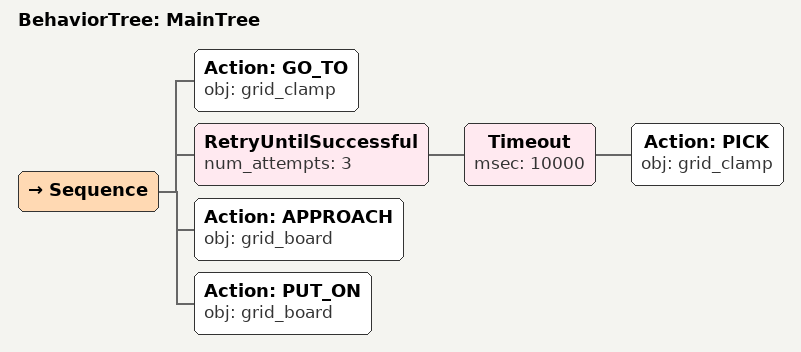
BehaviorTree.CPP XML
<root main_tree_to_execute="MainTree">
  <BehaviorTree ID="MainTree">
    <Sequence>
      <!-- Go to grid_clamp -->
      <Action ID="GO_TO" obj="grid_clamp" />
      <!-- Retry GRASP grid_clamp up to 3 attempts -->
      <RetryUntilSuccessful num_attempts="3">
        <!-- Timeout: GRASP grid_clamp within 10s -->
        <Timeout msec="10000">
          <!-- Grasp grid_clamp -->
          <Action ID="PICK" obj="grid_clamp" />
        </Timeout>
      </RetryUntilSuccessful>
      <!-- Pick grid_clamp -->
      <Action ID="APPROACH" obj="grid_board" />
      <!-- Approach grid_board -->
      <Action ID="PUT_ON" obj="grid_board" />
    </Sequence>
  </BehaviorTree>
</root>
